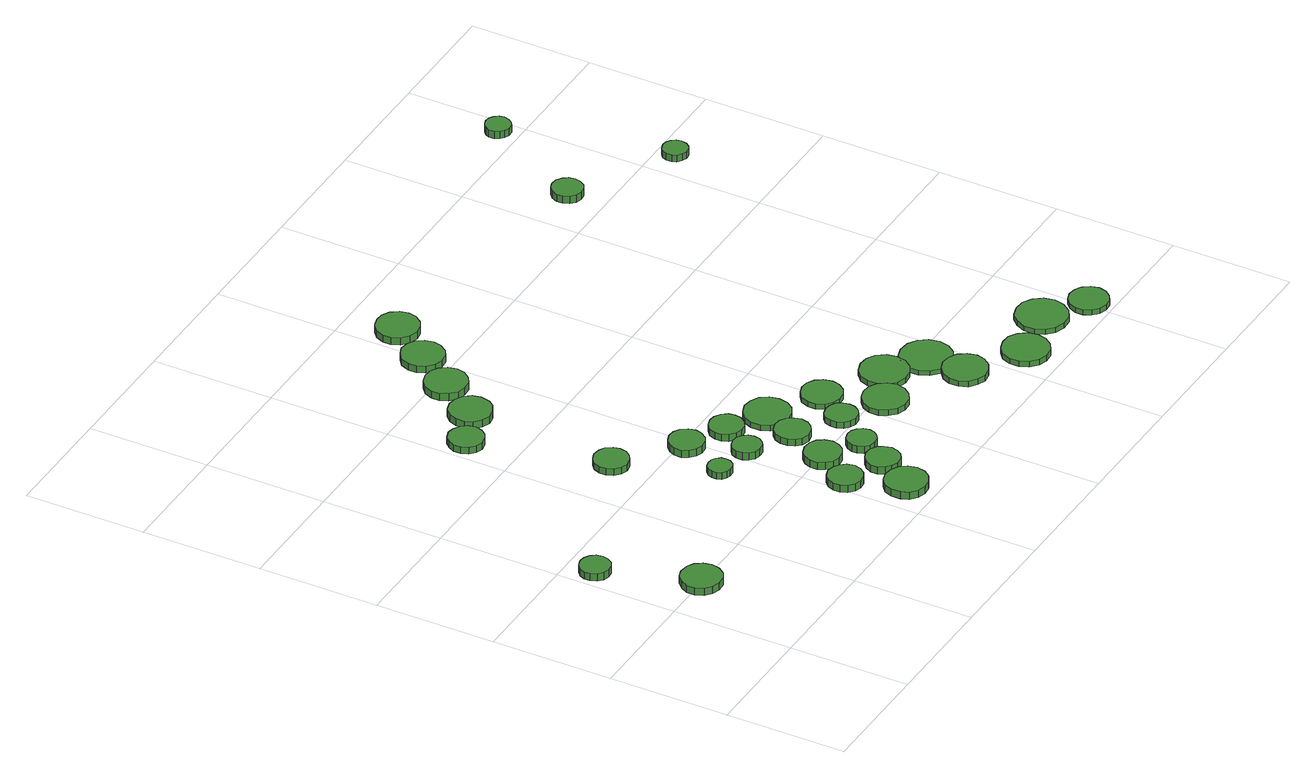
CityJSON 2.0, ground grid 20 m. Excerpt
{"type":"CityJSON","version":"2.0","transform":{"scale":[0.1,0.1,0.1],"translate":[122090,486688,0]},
"CityObjects":{
"tree1":{"type":"SolitaryVegetationObject","attributes":{"function":"something"},"geometry":[{"type":"MultiSurface","lod":"1","boundaries":[[[0,1,2,3,4,5,6,7,8,9,10,11,12,13,14]],[[15,16,17,18,19,20,21,22,23,24,25,26,27,28,29]],[[0,29,28,1]],[[1,28,27,2]],[[2,27,26,3]],[[3,26,25,4]],[[4,25,24,5]],[[5,24,23,6]],[[6,23,22,7]],[[7,22,21,8]],[[8,21,20,9]],[[9,20,19,10]],[[10,19,18,11]],[[11,18,17,12]],[[12,17,16,13]],[[13,16,15,14]],[[14,15,29,0]]]}]},
"tree2":{"type":"SolitaryVegetationObject","attributes":{"function":"something"},"geometry":[{"type":"MultiSurface","lod":"1","boundaries":[[[30,31,32,33,34,35,36,37,38,39,40,41,42,43,44]],[[45,46,47,48,49,50,51,52,53,54,55,56,57,58,59]],[[30,59,58,31]],[[31,58,57,32]],[[32,57,56,33]],[[33,56,55,34]],[[34,55,54,35]],[[35,54,53,36]],[[36,53,52,37]],[[37,52,51,38]],[[38,51,50,39]],[[39,50,49,40]],[[40,49,48,41]],[[41,48,47,42]],[[42,47,46,43]],[[43,46,45,44]],[[44,45,59,30]]]}]},
"tree3":{"type":"SolitaryVegetationObject","attributes":{"function":"something"},"geometry":[{"type":"MultiSurface","lod":"1","boundaries":[[[60,61,62,63,64,65,66,67,68,69,70,71,72,73,74]],[[75,76,77,78,79,80,81,82,83,84,85,86,87,88,89]],[[60,89,88,61]],[[61,88,87,62]],[[62,87,86,63]],[[63,86,85,64]],[[64,85,84,65]],[[65,84,83,66]],[[66,83,82,67]],[[67,82,81,68]],[[68,81,80,69]],[[69,80,79,70]],[[70,79,78,71]],[[71,78,77,72]],[[72,77,76,73]],[[73,76,75,74]],[[74,75,89,60]]]}]},
"tree4":{"type":"SolitaryVegetationObject","attributes":{"function":"something"},"geometry":[{"type":"MultiSurface","lod":"1","boundaries":[[[90,91,92,93,94,95,96,97,98,99,100,101,102,103,104]],[[105,106,107,108,109,110,111,112,113,114,115,116,117,118,119]],[[90,119,118,91]],[[91,118,117,92]],[[92,117,116,93]],[[93,116,115,94]],[[94,115,114,95]],[[95,114,113,96]],[[96,113,112,97]],[[97,112,111,98]],[[98,111,110,99]],[[99,110,109,100]],[[100,109,108,101]],[[101,108,107,102]],[[102,107,106,103]],[[103,106,105,104]],[[104,105,119,90]]]}]},
"tree5":{"type":"SolitaryVegetationObject","attributes":{"function":"something"},"geometry":[{"type":"MultiSurface","lod":"1","boundaries":[[[120,121,122,123,124,125,126,127,128,129,130,131,132,133,134]],[[135,136,137,138,139,140,141,142,143,144,145,146,147,148,149]],[[120,149,148,121]],[[121,148,147,122]],[[122,147,146,123]],[[123,146,145,124]],[[124,145,144,125]],[[125,144,143,126]],[[126,143,142,127]],[[127,142,141,128]],[[128,141,140,129]],[[129,140,139,130]],[[130,139,138,131]],[[131,138,137,132]],[[132,137,136,133]],[[133,136,135,134]],[[134,135,149,120]]]}]},
"tree6":{"type":"SolitaryVegetationObject","attributes":{"function":"something"},"geometry":[{"type":"MultiSurface","lod":"1","boundaries":[[[150,151,152,153,154,155,156,157,158,159,160,161,162,163,164]],[[165,166,167,168,169,170,171,172,173,174,175,176,177,178,179]],[[150,179,178,151]],[[151,178,177,152]],[[152,177,176,153]],[[153,176,175,154]],[[154,175,174,155]],[[155,174,173,156]],[[156,173,172,157]],[[157,172,171,158]],[[158,171,170,159]],[[159,170,169,160]],[[160,169,168,161]],[[161,168,167,162]],[[162,167,166,163]],[[163,166,165,164]],[[164,165,179,150]]]}]},
"tree7":{"type":"SolitaryVegetationObject","attributes":{"function":"something"},"geometry":[{"type":"MultiSurface","lod":"1","boundaries":[[[180,181,182,183,184,185,186,187,188,189,190,191,192,193,194]],[[195,196,197,198,199,200,201,202,203,204,205,206,207,208,209]],[[180,209,208,181]],[[181,208,207,182]],[[182,207,206,183]],[[183,206,205,184]],[[184,205,204,185]],[[185,204,203,186]],[[186,203,202,187]],[[187,202,201,188]],[[188,201,200,189]],[[189,200,199,190]],[[190,199,198,191]],[[191,198,197,192]],[[192,197,196,193]],[[193,196,195,194]],[[194,195,209,180]]]}]},
"tree8":{"type":"SolitaryVegetationObject","attributes":{"function":"something"},"geometry":[{"type":"MultiSurface","lod":"1","boundaries":[[[210,211,212,213,214,215,216,217,218,219,220,221,222,223,224]],[[225,226,227,228,229,230,231,232,233,234,235,236,237,238,239]],[[210,239,238,211]],[[211,238,237,212]],[[212,237,236,213]],[[213,236,235,214]],[[214,235,234,215]],[[215,234,233,216]],[[216,233,232,217]],[[217,232,231,218]],[[218,231,230,219]],[[219,230,229,220]],[[220,229,228,221]],[[221,228,227,222]],[[222,227,226,223]],[[223,226,225,224]],[[224,225,239,210]]]}]},
"tree9":{"type":"SolitaryVegetationObject","attributes":{"function":"something"},"geometry":[{"type":"MultiSurface","lod":"1","boundaries":[[[240,241,242,243,244,245,246,247,248,249,250,251,252,253,254]],[[255,256,257,258,259,260,261,262,263,264,265,266,267,268,269]],[[240,269,268,241]],[[241,268,267,242]],[[242,267,266,243]],[[243,266,265,244]],[[244,265,264,245]],[[245,264,263,246]],[[246,263,262,247]],[[247,262,261,248]],[[248,261,260,249]],[[249,260,259,250]],[[250,259,258,251]],[[251,258,257,252]],[[252,257,256,253]],[[253,256,255,254]],[[254,255,269,240]]]}]},
"tree10":{"type":"SolitaryVegetationObject","attributes":{"function":"something"},"geometry":[{"type":"MultiSurface","lod":"1","boundaries":[[[270,271,272,273,274,275,276,277,278,279,280,281,282,283,284]],[[285,286,287,288,289,290,291,292,293,294,295,296,297,298,299]],[[270,299,298,271]],[[271,298,297,272]],[[272,297,296,273]],[[273,296,295,274]],[[274,295,294,275]],[[275,294,293,276]],[[276,293,292,277]],[[277,292,291,278]],[[278,291,290,279]],[[279,290,289,280]],[[280,289,288,281]],[[281,288,287,282]],[[282,287,286,283]],[[283,286,285,284]],[[284,285,299,270]]]}]},
"tree11":{"type":"SolitaryVegetationObject","attributes":{"function":"something"},"geometry":[{"type":"MultiSurface","lod":"1","boundaries":[[[300,301,302,303,304,305,306,307,308,309,310,311,312,313,314]],[[315,316,317,318,319,320,321,322,323,324,325,326,327,328,329]],[[300,329,328,301]],[[301,328,327,302]],[[302,327,326,303]],[[303,326,325,304]],[[304,325,324,305]],[[305,324,323,306]],[[306,323,322,307]],[[307,322,321,308]],[[308,321,320,309]],[[309,320,319,310]],[[310,319,318,311]],[[311,318,317,312]],[[312,317,316,313]],[[313,316,315,314]],[[314,315,329,300]]]}]},
"tree12":{"type":"SolitaryVegetationObject","attributes":{"function":"something"},"geometry":[{"type":"MultiSurface","lod":"1","boundaries":[[[330,331,332,333,334,335,336,337,338,339,340,341,342,343,344]],[[345,346,347,348,349,350,351,352,353,354,355,356,357,358,359]],[[330,359,358,331]],[[331,358,357,332]],[[332,357,356,333]],[[333,356,355,334]],[[334,355,354,335]],[[335,354,353,336]],[[336,353,352,337]],[[337,352,351,338]],[[338,351,350,339]],[[339,350,349,340]],[[340,349,348,341]],[[341,348,347,342]],[[342,347,346,343]],[[343,346,345,344]],[[344,345,359,330]]]}]},
"tree13":{"type":"SolitaryVegetationObject","attributes":{"function":"something"},"geometry":[{"type":"MultiSurface","lod":"1","boundaries":[[[360,361,362,363,364,365,366,367,368,369,370,371,372,373,374]],[[375,376,377,378,379,380,381,382,383,384,385,386,387,388,389]],[[360,389,388,361]],[[361,388,387,362]],[[362,387,386,363]],[[363,386,385,364]],[[364,385,384,365]],[[365,384,383,366]],[[366,383,382,367]],[[367,382,381,368]],[[368,381,380,369]],[[369,380,379,370]],[[370,379,378,371]],[[371,378,377,372]],[[372,377,376,373]],[[373,376,375,374]],[[374,375,389,360]]]}]},
"tree14":{"type":"SolitaryVegetationObject","attributes":{"function":"something"},"geometry":[{"type":"MultiSurface","lod":"1","boundaries":[[[390,391,392,393,394,395,396,397,398,399,400,401,402,403,404]],[[405,406,407,408,409,410,411,412,413,414,415,416,417,418,419]],[[390,419,418,391]],[[391,418,417,392]],[[392,417,416,393]],[[393,416,415,394]],[[394,415,414,395]],[[395,414,413,396]],[[396,413,412,397]],[[397,412,411,398]],[[398,411,410,399]],[[399,410,409,400]],[[400,409,408,401]],[[401,408,407,402]],[[402,407,406,403]],[[403,406,405,404]],[[404,405,419,390]]]}]},
"tree15":{"type":"SolitaryVegetationObject","attributes":{"function":"something"},"geometry":[{"type":"MultiSurface","lod":"1","boundaries":[[[420,421,422,423,424,425,426,427,428,429,430,431,432,433,434]],[[435,436,437,438,439,440,441,442,443,444,445,446,447,448,449]],[[420,449,448,421]],[[421,448,447,422]],[[422,447,446,423]],[[423,446,445,424]],[[424,445,444,425]],[[425,444,443,426]],[[426,443,442,427]],[[427,442,441,428]],[[428,441,440,429]],[[429,440,439,430]],[[430,439,438,431]],[[431,438,437,432]],[[432,437,436,433]],[[433,436,435,434]],[[434,435,449,420]]]}]},
"tree16":{"type":"SolitaryVegetationObject","attributes":{"function":"something"},"geometry":[{"type":"MultiSurface","lod":"1","boundaries":[[[450,451,452,453,454,455,456,457,458,459,460,461,462,463,464]],[[465,466,467,468,469,470,471,472,473,474,475,476,477,478,479]],[[450,479,478,451]],[[451,478,477,452]],[[452,477,476,453]],[[453,476,475,454]],[[454,475,474,455]],[[455,474,473,456]],[[456,473,472,457]],[[457,472,471,458]],[[458,471,470,459]],[[459,470,469,460]],[[460,469,468,461]],[[461,468,467,462]],[[462,467,466,463]],[[463,466,465,464]],[[464,465,479,450]]]}]},
"tree17":{"type":"SolitaryVegetationObject","attributes":{"function":"something"},"geometry":[{"type":"MultiSurface","lod":"1","boundaries":[[[480,481,482,483,484,485,486,487,488,489,490,491,492,493,494]],[[495,496,497,498,499,500,501,502,503,504,505,506,507,508,509]],[[480,509,508,481]],[[481,508,507,482]],[[482,507,506,483]],[[483,506,505,484]],[[484,505,504,485]],[[485,504,503,486]],[[486,503,502,487]],[[487,502,501,488]],[[488,501,500,489]],[[489,500,499,490]],[[490,499,498,491]],[[491,498,497,492]],[[492,497,496,493]],[[493,496,495,494]],[[494,495,509,480]]]}]},
"tree18":{"type":"SolitaryVegetationObject","attributes":{"function":"something"},"geometry":[{"type":"MultiSurface","lod":"1","boundaries":[[[510,511,512,513,514,515,516,517,518,519,520,521,522,523,524]],[[525,526,527,528,529,530,531,532,533,534,535,536,537,538,539]],[[510,539,538,511]],[[511,538,537,512]],[[512,537,536,513]],[[513,536,535,514]],[[514,535,534,515]],[[515,534,533,516]],[[516,533,532,517]],[[517,532,531,518]],[[518,531,530,519]],[[519,530,529,520]],[[520,529,528,521]],[[521,528,527,522]],[[522,527,526,523]],[[523,526,525,524]],[[524,525,539,510]]]}]},
"tree19":{"type":"SolitaryVegetationObject","attributes":{"function":"something"},"geometry":[{"type":"MultiSurface","lod":"1","boundaries":[[[540,541,542,543,544,545,546,547,548,549,550,551,552,553,554]],[[555,556,557,558,559,560,561,562,563,564,565,566,567,568,569]],[[540,569,568,541]],[[541,568,567,542]],[[542,567,566,543]],[[543,566,565,544]],[[544,565,564,545]],[[545,564,563,546]],[[546,563,562,547]],[[547,562,561,548]],[[548,561,560,549]],[[549,560,559,550]],[[550,559,558,551]],[[551,558,557,552]],[[552,557,556,553]],[[553,556,555,554]],[[554,555,569,540]]]}]},
"tree20":{"type":"SolitaryVegetationObject","attributes":{"function":"something"},"geometry":[{"type":"MultiSurface","lod":"1","boundaries":[[[570,571,572,573,574,575,576,577,578,579,580,581,582,583,584]],[[585,586,587,588,589,590,591,592,593,594,595,596,597,598,599]],[[570,599,598,571]],[[571,598,597,572]],[[572,597,596,573]],[[573,596,595,574]],[[574,595,594,575]],[[575,594,593,576]],[[576,593,592,577]],[[577,592,591,578]],[[578,591,590,579]],[[579,590,589,580]],[[580,589,588,581]],[[581,588,587,582]],[[582,587,586,583]],[[583,586,585,584]],[[584,585,599,570]]]}]},
"tree21":{"type":"SolitaryVegetationObject","attributes":{"function":"something"},"geometry":[{"type":"MultiSurface","lod":"1","boundaries":[[[600,601,602,603,604,605,606,607,608,609,610,611,612,613,614]],[[615,616,617,618,619,620,621,622,623,624,625,626,627,628,629]],[[600,629,628,601]],[[601,628,627,602]],[[602,627,626,603]],[[603,626,625,604]],[[604,625,624,605]],[[605,624,623,606]],[[606,623,622,607]],[[607,622,621,608]],[[608,621,620,609]],[[609,620,619,610]],[[610,619,618,611]],[[611,618,617,612]],[[612,617,616,613]],[[613,616,615,614]],[[614,615,629,600]]]}]},
"tree22":{"type":"SolitaryVegetationObject","attributes":{"function":"something"},"geometry":[{"type":"MultiSurface","lod":"1","boundaries":[[[630,631,632,633,634,635,636,637,638,639,640,641,642,643,644]],[[645,646,647,648,649,650,651,652,653,654,655,656,657,658,659]],[[630,659,658,631]],[[631,658,657,632]],[[632,657,656,633]],[[633,656,655,634]],[[634,655,654,635]],[[635,654,653,636]],[[636,653,652,637]],[[637,652,651,638]],[[638,651,650,639]],[[639,650,649,640]],[[640,649,648,641]],[[641,648,647,642]],[[642,647,646,643]],[[643,646,645,644]],[[644,645,659,630]]]}]},
"tree23":{"type":"SolitaryVegetationObject","attributes":{"function":"something"},"geometry":[{"type":"MultiSurface","lod":"1","boundaries":[[[660,661,662,663,664,665,666,667,668,669,670,671,672,673,674]],[[675,676,677,678,679,680,681,682,683,684,685,686,687,688,689]],[[660,689,688,661]],[[661,688,687,662]],[[662,687,686,663]],[[663,686,685,664]],[[664,685,684,665]],[[665,684,683,666]],[[666,683,682,667]],[[667,682,681,668]],[[668,681,680,669]],[[669,680,679,670]],[[670,679,678,671]],[[671,678,677,672]],[[672,677,676,673]],[[673,676,675,674]],[[674,675,689,660]]]}]},
"tree24":{"type":"SolitaryVegetationObject","attributes":{"function":"something"},"geometry":[{"type":"MultiSurface","lod":"1","boundaries":[[[690,691,692,693,694,695,696,697,698,699,700,701,702,703,704]],[[705,706,707,708,709,710,711,712,713,714,715,716,717,718,719]],[[690,719,718,691]],[[691,718,717,692]],[[692,717,716,693]],[[693,716,715,694]],[[694,715,714,695]],[[695,714,713,696]],[[696,713,712,697]],[[697,712,711,698]],[[698,711,710,699]],[[699,710,709,700]],[[700,709,708,701]],[[701,708,707,702]],[[702,707,706,703]],[[703,706,705,704]],[[704,705,719,690]]]}]},
"tree25":{"type":"SolitaryVegetationObject","attributes":{"function":"something"},"geometry":[{"type":"MultiSurface","lod":"1","boundaries":[[[720,721,722,723,724,725,726,727,728,729,730,731,732,733,734]],[[735,736,737,738,739,740,741,742,743,744,745,746,747,748,749]],[[720,749,748,721]],[[721,748,747,722]],[[722,747,746,723]],[[723,746,745,724]],[[724,745,744,725]],[[725,744,743,726]],[[726,743,742,727]],[[727,742,741,728]],[[728,741,740,729]],[[729,740,739,730]],[[730,739,738,731]],[[731,738,737,732]],[[732,737,736,733]],[[733,736,735,734]],[[734,735,749,720]]]}]},
"tree26":{"type":"SolitaryVegetationObject","attributes":{"function":"something"},"geometry":[{"type":"MultiSurface","lod":"1","boundaries":[[[750,751,752,753,754,755,756,757,758,759,760,761,762,763,764]],[[765,766,767,768,769,770,771,772,773,774,775,776,777,778,779]],[[750,779,778,751]],[[751,778,777,752]],[[752,777,776,753]],[[753,776,775,754]],[[754,775,774,755]],[[755,774,773,756]],[[756,773,772,757]],[[757,772,771,758]],[[758,771,770,759]],[[759,770,769,760]],[[760,769,768,761]],[[761,768,767,762]],[[762,767,766,763]],[[763,766,765,764]],[[764,765,779,750]]]}]},
"tree27":{"type":"SolitaryVegetationObject","attributes":{"function":"something"},"geometry":[{"type":"MultiSurface","lod":"1","boundaries":[[[780,781,782,783,784,785,786,787,788,789,790,791,792,793,794]],[[795,796,797,798,799,800,801,802,803,804,805,806,807,808,809]],[[780,809,808,781]],[[781,808,807,782]],[[782,807,806,783]],[[783,806,805,784]],[[784,805,804,785]],[[785,804,803,786]],[[786,803,802,787]],[[787,802,801,788]],[[788,801,800,789]],[[789,800,799,790]],[[790,799,798,791]],[[791,798,797,792]],[[792,797,796,793]],[[793,796,795,794]],[[794,795,809,780]]]}]},
"tree28":{"type":"SolitaryVegetationObject","attributes":{"function":"something"},"geometry":[{"type":"MultiSurface","lod":"1","boundaries":[[[810,811,812,813,814,815,816,817,818,819,820,821,822,823,824]],[[825,826,827,828,829,830,831,832,833,834,835,836,837,838,839]],[[810,839,838,811]],[[811,838,837,812]],[[812,837,836,813]],[[813,836,835,814]],[[814,835,834,815]],[[815,834,833,816]],[[816,833,832,817]],[[817,832,831,818]],[[818,831,830,819]],[[819,830,829,820]],[[820,829,828,821]],[[821,828,827,822]],[[822,827,826,823]],[[823,826,825,824]],[[824,825,839,810]]]}]},
"tree29":{"type":"SolitaryVegetationObject","attributes":{"function":"something"},"geometry":[{"type":"MultiSurface","lod":"1","boundaries":[[[840,841,842,843,844,845,846,847,848,849,850,851,852,853,854]],[[855,856,857,858,859,860,861,862,863,864,865,866,867,868,869]],[[840,869,868,841]],[[841,868,867,842]],[[842,867,866,843]],[[843,866,865,844]],[[844,865,864,845]],[[845,864,863,846]],[[846,863,862,847]],[[847,862,861,848]],[[848,861,860,849]],[[849,860,859,850]],[[850,859,858,851]],[[851,858,857,852]],[[852,857,856,853]],[[853,856,855,854]],[[854,855,869,840]]]}]},
"tree30":{"type":"SolitaryVegetationObject","attributes":{"function":"something"},"geometry":[{"type":"MultiSurface","lod":"1","boundaries":[[[870,871,872,873,874,875,876,877,878,879,880,881,882,883,884]],[[885,886,887,888,889,890,891,892,893,894,895,896,897,898,899]],[[870,899,898,871]],[[871,898,897,872]],[[872,897,896,873]],[[873,896,895,874]],[[874,895,894,875]],[[875,894,893,876]],[[876,893,892,877]],[[877,892,891,878]],[[878,891,890,879]],[[879,890,889,880]],[[880,889,888,881]],[[881,888,887,882]],[[882,887,886,883]],[[883,886,885,884]],[[884,885,899,870]]]}]},
"tree31":{"type":"SolitaryVegetationObject","attributes":{"function":"something"},"geometry":[{"type":"MultiSurface","lod":"1","boundaries":[[[900,901,902,903,904,905,906,907,908,909,910,911,912,913,914]],[[915,916,917,918,919,920,921,922,923,924,925,926,927,928,929]],[[900,929,928,901]],[[901,928,927,902]],[[902,927,926,903]],[[903,926,925,904]],[[904,925,924,905]],[[905,924,923,906]],[[906,923,922,907]],[[907,922,921,908]],[[908,921,920,909]],[[909,920,919,910]],[[910,919,918,911]],[[911,918,917,912]],[[912,917,916,913]],[[913,916,915,914]],[[914,915,929,900]]]}]}
},
"vertices":[
[55,352,17],[53,362,17],[47,370,17],[38,375,17],[28,376,17],[18,373,17],[10,366,17],[6,357,17],[6,347,17],[10,337,17],[18,330,17],[28,327,17],[38,328,17],[47,333,17],[53,342,17],[53,342,4],[47,333,4],[38,328,4],[28,327,4],[18,330,4],[10,337,4],[6,347,4],[6,357,4],[10,366,4],[18,373,4],[28,376,4],[38,375,4],[47,370,4],[53,362,4],[55,352,4],
[116,198,16],[113,211,16],[105,223,16],[93,229,16],[79,231,16],[66,227,16],[56,217,16],[50,205,16],[50,191,16],[56,178,16],[66,169,16],[79,165,16],[93,166,16],[105,173,16],[113,184,16],[113,184,3],[105,173,3],[93,166,3],[79,165,3],[66,169,3],[56,178,3],[50,191,3],[50,205,3],[56,217,3],[66,227,3],[79,231,3],[93,229,3],[105,223,3],[113,211,3],[116,198,3],
[315,464,17],[313,475,17],[306,485,17],[296,490,17],[284,492,17],[273,488,17],[264,480,17],[259,469,17],[259,458,17],[264,447,17],[273,439,17],[284,435,17],[296,437,17],[306,443,17],[313,452,17],[313,452,5],[306,443,5],[296,437,5],[284,435,5],[273,439,5],[264,447,5],[259,458,5],[259,469,5],[264,480,5],[273,488,5],[284,492,5],[296,490,5],[306,485,5],[313,475,5],[315,464,5],
[261,682,17],[258,694,17],[251,703,17],[241,709,17],[229,711,17],[217,707,17],[209,699,17],[204,688,17],[204,676,17],[209,665,17],[217,657,17],[229,653,17],[241,655,17],[251,661,17],[258,670,17],[258,670,5],[251,661,5],[241,655,5],[229,653,5],[217,657,5],[209,665,5],[204,676,5],[204,688,5],[209,699,5],[217,707,5],[229,711,5],[241,709,5],[251,703,5],[258,694,5],[261,682,5],
[369,312,16],[368,320,16],[363,326,16],[356,330,16],[348,331,16],[340,329,16],[334,323,16],[331,316,16],[331,308,16],[334,300,16],[340,295,16],[348,293,16],[356,293,16],[363,297,16],[368,304,16],[368,304,4],[363,297,4],[356,293,4],[348,293,4],[340,295,4],[334,300,4],[331,308,4],[331,316,4],[334,323,4],[340,329,4],[348,331,4],[356,330,4],[363,326,4],[368,320,4],[369,312,4],
[447,134,16],[444,146,16],[437,155,16],[427,161,16],[415,163,16],[404,159,16],[395,151,16],[391,140,16],[391,129,16],[395,118,16],[404,110,16],[415,106,16],[427,108,16],[437,113,16],[444,123,16],[444,123,3],[437,113,3],[427,108,3],[415,106,3],[404,110,3],[395,118,3],[391,129,3],[391,140,3],[395,151,3],[404,159,3],[415,163,3],[427,161,3],[437,155,3],[444,146,3],[447,134,3],
[487,49,16],[484,63,16],[476,74,16],[463,81,16],[449,83,16],[435,79,16],[424,69,16],[419,56,16],[419,41,16],[424,28,16],[435,19,16],[449,14,16],[463,16,16],[476,23,16],[484,34,16],[484,34,3],[476,23,3],[463,16,3],[449,14,3],[435,19,3],[424,28,3],[419,41,3],[419,56,3],[424,69,3],[435,79,3],[449,83,3],[463,81,3],[476,74,3],[484,63,3],[487,49,3],
[416,389,14],[413,401,14],[406,411,14],[396,417,14],[384,418,14],[373,414,14],[364,406,14],[359,395,14],[359,383,14],[364,373,14],[373,365,14],[384,361,14],[396,362,14],[406,368,14],[413,378,14],[413,378,1],[406,368,1],[396,362,1],[384,361,1],[373,365,1],[364,373,1],[359,383,1],[359,395,1],[364,406,1],[373,414,1],[384,418,1],[396,417,1],[406,411,1],[413,401,1],[416,389,1],
[443,304,15],[441,313,15],[435,321,15],[427,326,15],[417,327,15],[407,324,15],[400,318,15],[396,309,15],[396,299,15],[400,290,15],[407,283,15],[417,280,15],[427,281,15],[435,286,15],[441,294,15],[441,294,2],[435,286,2],[427,281,2],[417,280,2],[407,283,2],[400,290,2],[396,299,2],[396,309,2],[400,318,2],[407,324,2],[417,327,2],[427,326,2],[435,321,2],[441,313,2],[443,304,2],
[332,711,18],[329,725,18],[321,736,18],[308,743,18],[294,745,18],[280,741,18],[269,731,18],[264,718,18],[264,703,18],[269,690,18],[280,681,18],[294,676,18],[308,678,18],[321,685,18],[329,696,18],[329,696,5],[321,685,5],[308,678,5],[294,676,5],[280,681,5],[269,690,5],[264,703,5],[264,718,5],[269,731,5],[280,741,5],[294,745,5],[308,743,5],[321,736,5],[329,725,5],[332,711,5],
[488,194,15],[485,207,15],[478,217,15],[467,223,15],[454,224,15],[442,220,15],[433,212,15],[428,201,15],[428,188,15],[433,177,15],[442,168,15],[454,164,15],[467,166,15],[478,172,15],[485,182,15],[485,182,2],[478,172,2],[467,166,2],[454,164,2],[442,168,2],[433,177,2],[428,188,2],[428,201,2],[433,212,2],[442,220,2],[454,224,2],[467,223,2],[478,217,2],[485,207,2],[488,194,2],
[516,108,15],[513,120,15],[507,129,15],[497,135,15],[485,136,15],[474,132,15],[466,125,15],[461,114,15],[461,103,15],[466,92,15],[474,85,15],[485,81,15],[497,82,15],[507,88,15],[513,97,15],[513,97,2],[507,88,2],[497,82,2],[485,81,2],[474,85,2],[466,92,2],[461,103,2],[461,114,2],[466,125,2],[474,132,2],[485,136,2],[497,135,2],[507,129,2],[513,120,2],[516,108,2],
[480,357,13],[478,368,13],[471,377,13],[461,383,13],[450,384,13],[439,381,13],[430,373,13],[425,362,13],[425,351,13],[430,341,13],[439,333,13],[450,329,13],[461,330,13],[471,336,13],[478,346,13],[478,346,1],[471,336,1],[461,330,1],[450,329,1],[439,333,1],[430,341,1],[425,351,1],[425,362,1],[430,373,1],[439,381,1],[450,384,1],[461,383,1],[471,377,1],[478,368,1],[480,357,1],
[541,160,15],[539,170,15],[533,178,15],[525,183,15],[515,184,15],[505,181,15],[498,174,15],[494,165,15],[494,156,15],[498,146,15],[505,140,15],[515,137,15],[525,138,15],[533,143,15],[539,151,15],[539,151,2],[533,143,2],[525,138,2],[515,137,2],[505,140,2],[498,146,2],[494,156,2],[494,165,2],[498,174,2],[505,181,2],[515,184,2],[525,183,2],[533,178,2],[539,170,2],[541,160,2],
[519,264,13],[516,276,13],[509,286,13],[499,292,13],[487,293,13],[475,289,13],[467,281,13],[462,270,13],[462,258,13],[467,247,13],[475,239,13],[487,235,13],[499,237,13],[509,243,13],[516,252,13],[516,252,1],[509,243,1],[499,237,1],[487,235,1],[475,239,1],[467,247,1],[462,258,1],[462,270,1],[467,281,1],[475,289,1],[487,293,1],[499,292,1],[509,286,1],[516,276,1],[519,264,1],
[377,777,20],[374,791,20],[365,803,20],[353,810,20],[339,811,20],[325,807,20],[314,797,20],[308,784,20],[308,770,20],[314,757,20],[325,747,20],[339,743,20],[353,744,20],[365,751,20],[374,763,20],[374,763,7],[365,751,7],[353,744,7],[339,743,7],[325,747,7],[314,757,7],[308,770,7],[308,784,7],[314,797,7],[325,807,7],[339,811,7],[353,810,7],[365,803,7],[374,791,7],[377,777,7],
[552,321,11],[549,336,11],[540,349,11],[526,356,11],[511,358,11],[496,353,11],[484,343,11],[478,329,11],[478,313,11],[484,299,11],[496,288,11],[511,283,11],[526,285,11],[540,293,11],[549,305,11],[549,305,1],[540,293,1],[526,285,1],[511,283,1],[496,288,1],[484,299,1],[478,313,1],[478,329,1],[484,343,1],[496,353,1],[511,358,1],[526,356,1],[540,349,1],[549,336,1],[552,321,1],
[589,220,12],[587,231,12],[581,240,12],[571,245,12],[560,246,12],[550,243,12],[542,236,12],[538,226,12],[538,215,12],[542,205,12],[550,198,12],[560,194,12],[571,195,12],[581,201,12],[587,210,12],[587,210,1],[581,201,1],[571,195,1],[560,194,1],[550,198,1],[542,205,1],[538,215,1],[538,226,1],[542,236,1],[550,243,1],[560,246,1],[571,245,1],[581,240,1],[587,231,1],[589,220,1],
[421,841,21],[418,855,21],[410,867,21],[398,874,21],[383,876,21],[370,871,21],[359,862,21],[353,848,21],[353,834,21],[359,821,21],[370,811,21],[383,807,21],[398,808,21],[410,815,21],[418,827,21],[418,827,9],[410,815,9],[398,808,9],[383,807,9],[370,811,9],[359,821,9],[353,834,9],[353,848,9],[359,862,9],[370,871,9],[383,876,9],[398,874,9],[410,867,9],[418,855,9],[421,841,9],
[632,273,10],[629,287,10],[621,298,10],[609,305,10],[596,306,10],[583,302,10],[572,293,10],[567,280,10],[567,267,10],[572,254,10],[583,245,10],[596,241,10],[609,242,10],[621,249,10],[629,260,10],[629,260,1],[621,249,1],[609,242,1],[596,241,1],[583,245,1],[572,254,1],[567,267,1],[567,280,1],[572,293,1],[583,302,1],[596,306,1],[609,305,1],[621,298,1],[629,287,1],[632,273,1],
[670,183,11],[666,198,11],[657,210,11],[644,218,11],[629,219,11],[615,215,11],[604,205,11],[597,191,11],[597,176,11],[604,162,11],[615,152,11],[629,147,11],[644,148,11],[657,156,11],[666,168,11],[666,168,1],[657,156,1],[644,148,1],[629,147,1],[615,152,1],[604,162,1],[597,176,1],[597,191,1],[604,205,1],[615,215,1],[629,219,1],[644,218,1],[657,210,1],[666,198,1],[670,183,1],
[467,909,23],[464,923,23],[455,935,23],[443,942,23],[429,943,23],[415,939,23],[404,929,23],[398,916,23],[398,902,23],[404,888,23],[415,879,23],[429,874,23],[443,876,23],[455,883,23],[464,895,23],[464,895,10],[455,883,10],[443,876,10],[429,874,10],[415,879,10],[404,888,10],[398,902,10],[398,916,10],[404,929,10],[415,939,10],[429,943,10],[443,942,10],[455,935,10],[464,923,10],[467,909,10],
[735,219,10],[732,235,10],[722,249,10],[708,257,10],[692,258,10],[676,253,10],[664,242,10],[658,228,10],[658,211,10],[664,196,10],[676,185,10],[692,180,10],[708,182,10],[722,190,10],[732,203,10],[732,203,1],[722,190,1],[708,182,1],[692,180,1],[676,185,1],[664,196,1],[658,211,1],[658,228,1],[664,242,1],[676,253,1],[692,258,1],[708,257,1],[722,249,1],[732,235,1],[735,219,1],
[795,114,11],[791,129,11],[782,142,11],[769,149,11],[754,151,11],[740,146,11],[728,136,11],[722,122,11],[722,107,11],[728,93,11],[740,83,11],[754,78,11],[769,80,11],[782,87,11],[791,100,11],[791,100,1],[782,87,1],[769,80,1],[754,78,1],[740,83,1],[728,93,1],[722,107,1],[722,122,1],[728,136,1],[740,146,1],[754,151,1],[769,149,1],[782,142,1],[791,129,1],[795,114,1],
[802,182,9],[798,199,9],[788,213,9],[773,222,9],[755,224,9],[739,219,9],[726,207,9],[719,191,9],[719,174,9],[726,158,9],[739,146,9],[755,140,9],[773,142,9],[788,151,9],[798,165,9],[798,165,1],[788,151,1],[773,142,1],[755,140,1],[739,146,1],[726,158,1],[719,174,1],[719,191,1],[726,207,1],[739,219,1],[755,224,1],[773,222,1],[788,213,1],[798,199,1],[802,182,1],
[887,60,10],[884,76,10],[874,89,10],[861,97,10],[845,98,10],[830,93,10],[818,83,10],[812,68,10],[812,52,10],[818,38,10],[830,27,10],[845,22,10],[861,24,10],[874,32,10],[884,45,10],[884,45,0],[874,32,0],[861,24,0],[845,22,0],[830,27,0],[818,38,0],[812,52,0],[812,68,0],[818,83,0],[830,93,0],[845,98,0],[861,97,0],[874,89,0],[884,76,0],[887,60,0],
[980,82,9],[976,99,9],[966,113,9],[951,122,9],[934,123,9],[917,118,9],[905,106,9],[898,91,9],[898,73,9],[905,58,9],[917,46,9],[934,41,9],[951,42,9],[966,51,9],[976,65,9],[976,65,0],[966,51,0],[951,42,0],[934,41,0],[917,46,0],[905,58,0],[898,73,0],[898,91,0],[905,106,0],[917,118,0],[934,123,0],[951,122,0],[966,113,0],[976,99,0],[980,82,0],
[1040,39,9],[1037,52,9],[1029,63,9],[1018,69,9],[1005,71,9],[992,67,9],[983,58,9],[977,46,9],[977,33,9],[983,21,9],[992,12,9],[1005,8,9],[1018,9,9],[1029,16,9],[1037,26,9],[1037,26,0],[1029,16,0],[1018,9,0],[1005,8,0],[992,12,0],[983,21,0],[977,33,0],[977,46,0],[983,58,0],[992,67,0],[1005,71,0],[1018,69,0],[1029,63,0],[1037,52,0],[1040,39,0],
[894,857,24],[892,867,24],[886,875,24],[877,881,24],[867,882,24],[857,879,24],[849,872,24],[845,862,24],[845,852,24],[849,842,24],[857,835,24],[867,832,24],[877,833,24],[886,838,24],[892,847,24],[892,847,11],[886,838,11],[877,833,11],[867,832,11],[857,835,11],[849,842,11],[845,852,11],[845,862,11],[849,872,11],[857,879,11],[867,882,11],[877,881,11],[886,875,11],[892,867,11],[894,857,11],
[1059,765,23],[1057,773,23],[1052,780,23],[1045,784,23],[1037,785,23],[1029,782,23],[1022,777,23],[1019,769,23],[1019,760,23],[1022,753,23],[1029,747,23],[1037,744,23],[1045,745,23],[1052,749,23],[1057,756,23],[1057,756,11],[1052,749,11],[1045,745,11],[1037,744,11],[1029,747,11],[1022,753,11],[1019,760,11],[1019,769,11],[1022,777,11],[1029,782,11],[1037,785,11],[1045,784,11],[1052,780,11],[1057,773,11],[1059,765,11],
[985,1028,24],[983,1036,24],[978,1043,24],[971,1047,24],[962,1048,24],[954,1045,24],[948,1040,24],[944,1032,24],[944,1023,24],[948,1016,24],[954,1010,24],[962,1007,24],[971,1008,24],[978,1012,24],[983,1019,24],[983,1019,11],[978,1012,11],[971,1008,11],[962,1007,11],[954,1010,11],[948,1016,11],[944,1023,11],[944,1032,11],[948,1040,11],[954,1045,11],[962,1048,11],[971,1047,11],[978,1043,11],[983,1036,11],[985,1028,11]
]}
